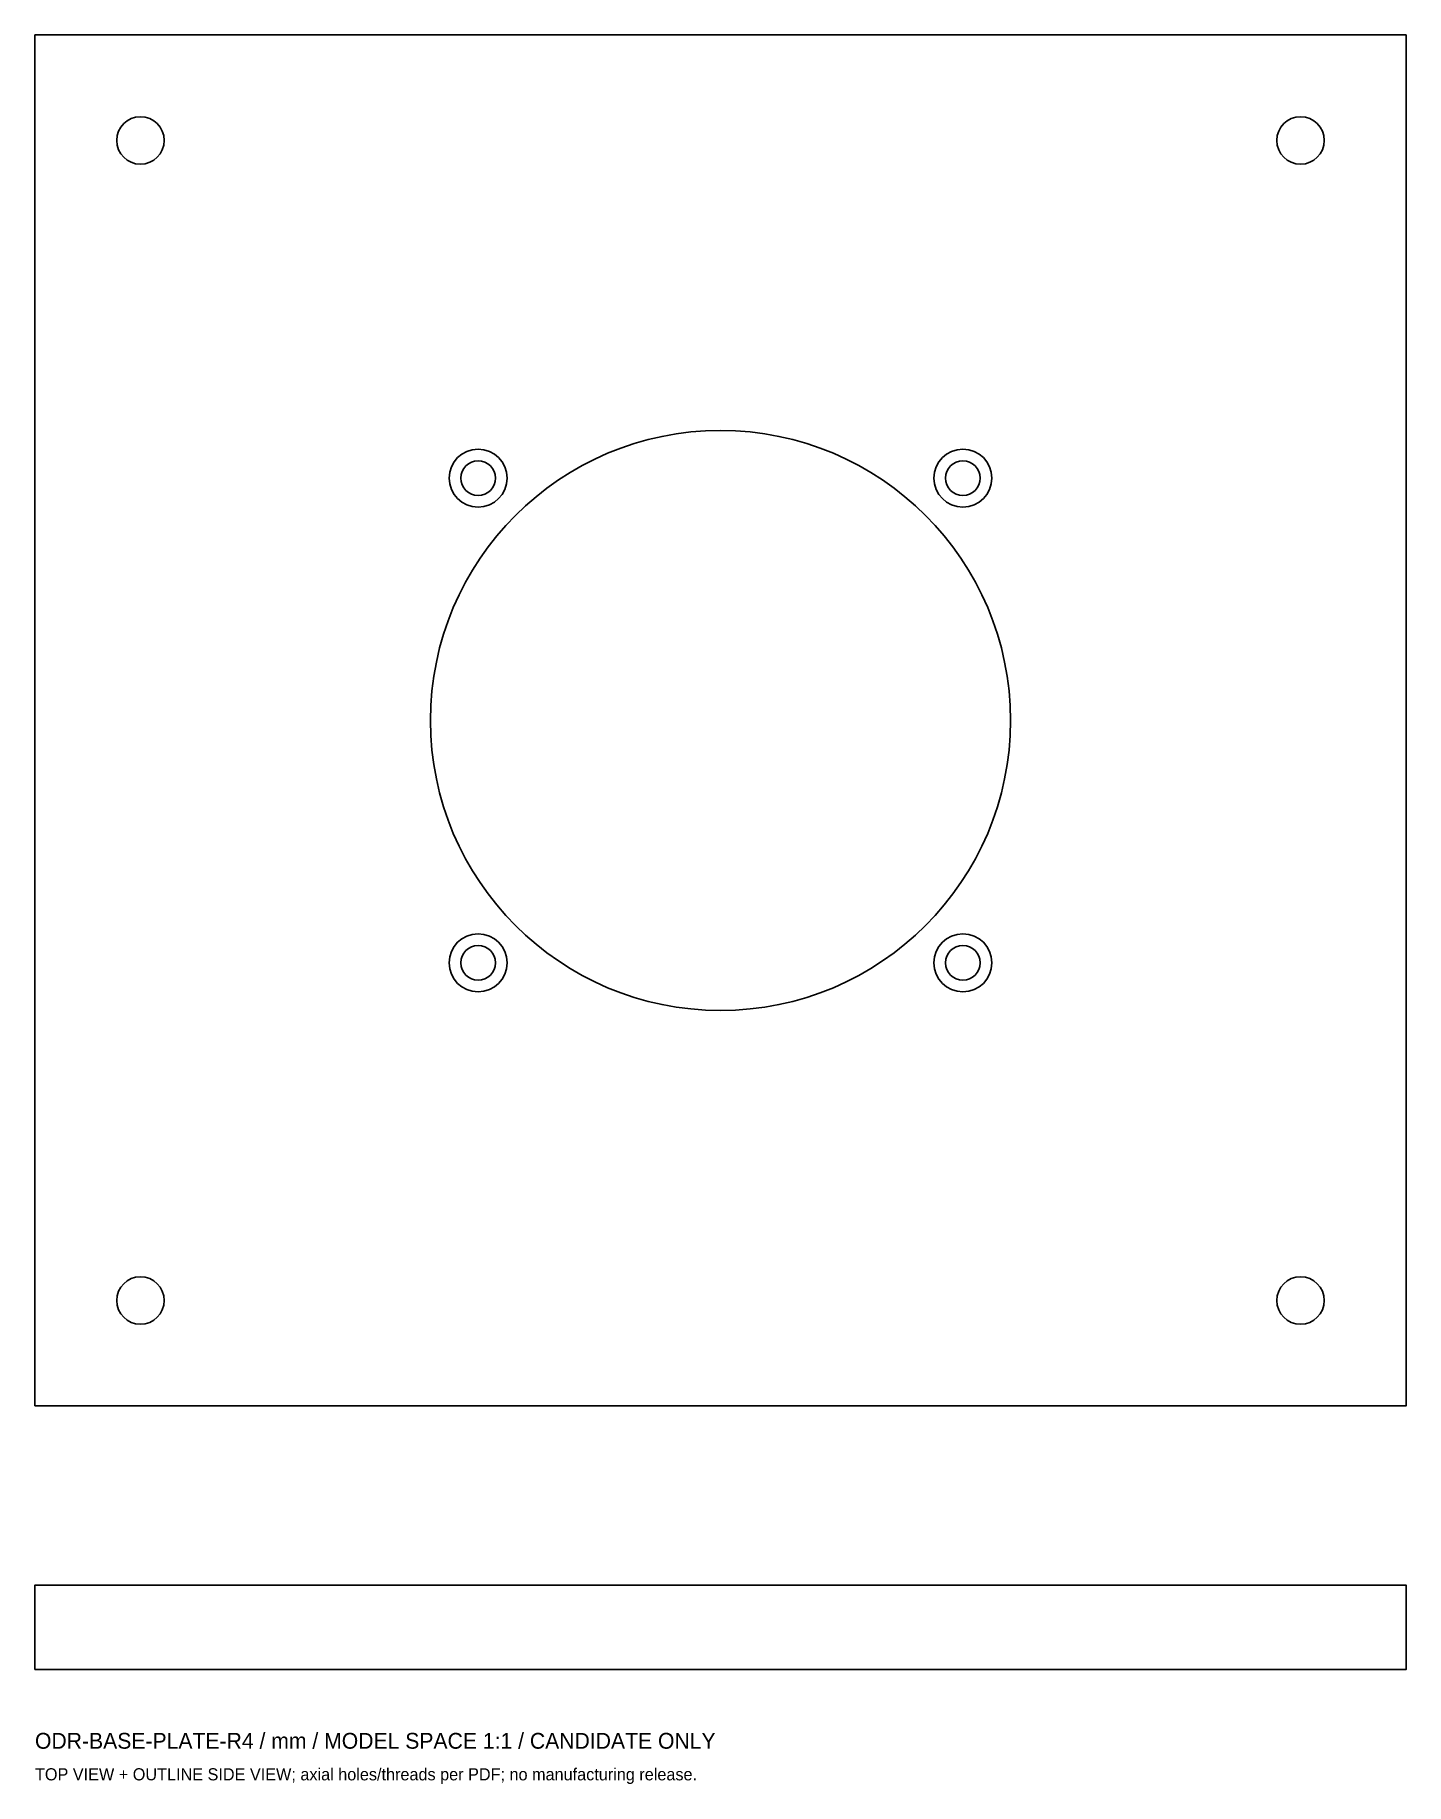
# Model space of a CAD drawing. Header units: millimetres. Extents: x -130 to 130, y -202 to 130.
import ezdxf

# ---------------------------------------------------------------- set-up
doc = ezdxf.new("R2010")
doc.units = ezdxf.units.MM
for name, color, linetype in [('BOTTOM_CBORE_D11_DEEP7', 7, 'Continuous'), ('CENTRE_THRU', 7, 'Continuous'), ('M6_THRU', 7, 'Continuous'), ('M8_THRU', 7, 'Continuous')]:
    doc.layers.add(name, color=color, linetype=linetype)

msp = doc.modelspace()

# ---------------------------------------------------------------- linework, layer by layer
for points in [[(-130, -130), (130, -130), (130, 130), (-130, 130)], [(-130, -180), (130, -180), (130, -163.98), (-130, -163.98)]]:
    msp.add_lwpolyline(points, close=True)
at = {"layer": 'BOTTOM_CBORE_D11_DEEP7'}
for centre in [(-45.96, 45.96), (45.96, 45.96), (-45.96, -45.96), (45.96, -45.96)]:
    msp.add_circle(centre, 5.5, dxfattribs=at)
at = {"layer": 'CENTRE_THRU'}
msp.add_circle((0, 0), 55, dxfattribs=at)
at = {"layer": 'M6_THRU'}
for centre in [(-45.96, 45.96), (45.96, 45.96), (-45.96, -45.96), (45.96, -45.96)]:
    msp.add_circle(centre, 3.3, dxfattribs=at)
at = {"layer": 'M8_THRU'}
for centre in [(-110, 110), (110, 110), (-110, -110), (110, -110)]:
    msp.add_circle(centre, 4.5, dxfattribs=at)

# ---------------------------------------------------------------- texts
for s, height, p in [('ODR-BASE-PLATE-R4 / mm / MODEL SPACE 1:1 / CANDIDATE ONLY', 3, (-130, -195)), ('TOP VIEW + OUTLINE SIDE VIEW; axial holes/threads per PDF; no manufacturing release.', 2.3, (-130, -201))]:
    msp.add_text(s, height=height).set_placement(p)

doc.saveas('drawing.dxf')
